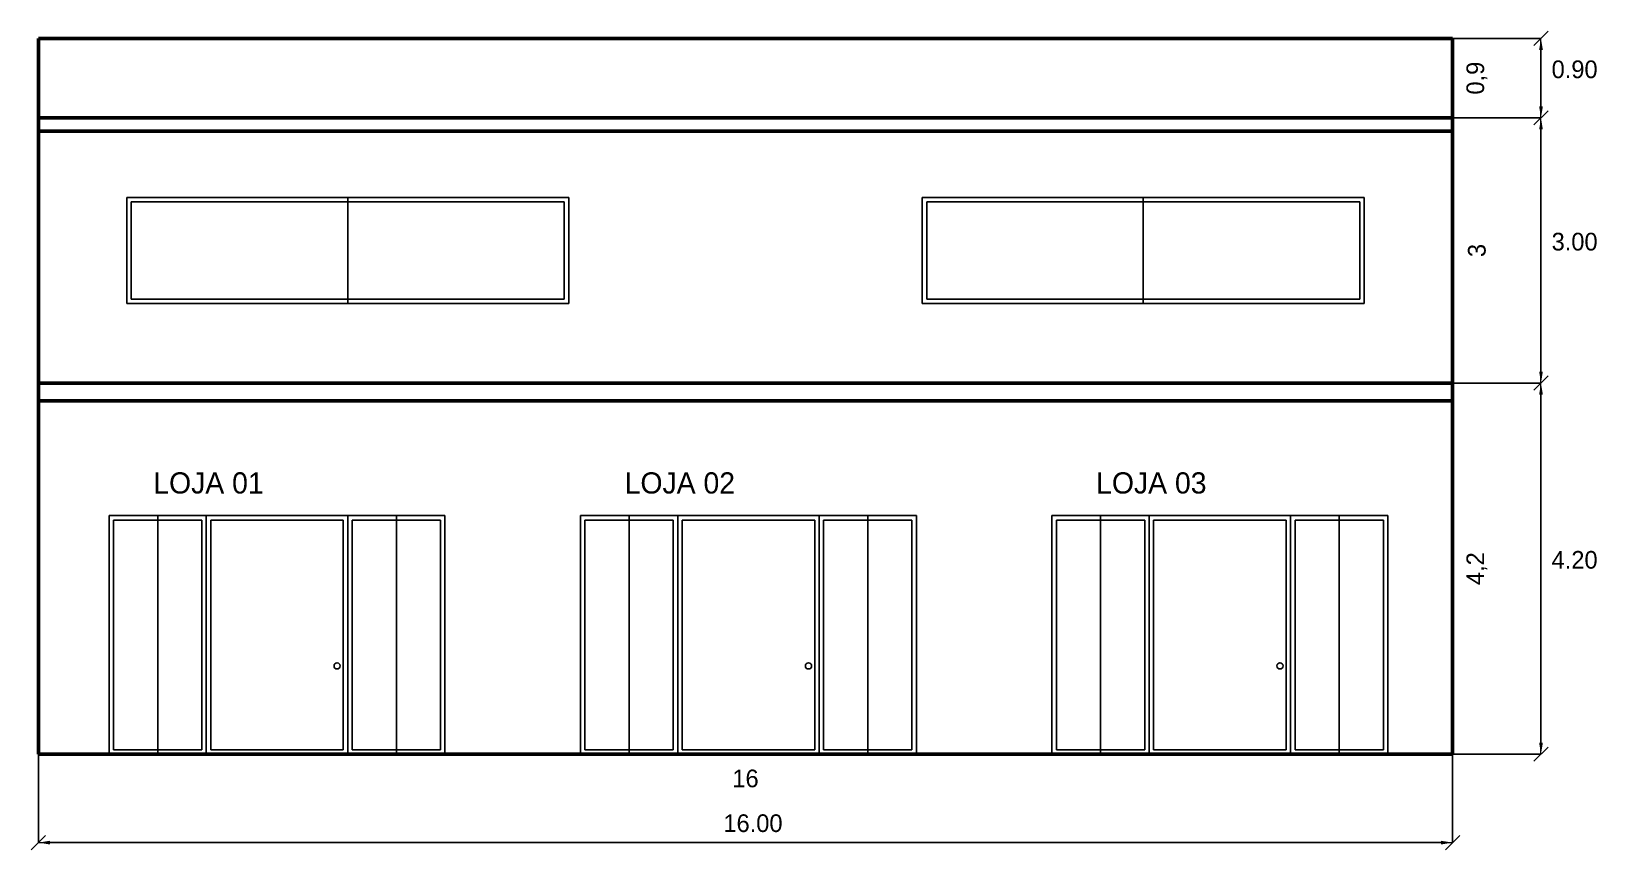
# Model space of a CAD drawing. Header units: metres. Extents: x -2 to 623, y -2 to 50.
# Drawn here: x 279.92 to 297.63, y -1.08 to 8.18 of the extents above; entities that cross this region are included whole.
import ezdxf

# ---------------------------------------------------------------- set-up
doc = ezdxf.new("R2010")
doc.units = ezdxf.units.M
for name, color, linetype, lineweight in [('COTAS', 2, 'Continuous', 13), ('ESQUADRIAS', 4, 'Continuous', 25), ('PAREDES', 7, 'Continuous', 50), ('TEXTOS', 7, 'Continuous', 15)]:
    doc.layers.add(name, color=color, linetype=linetype, lineweight=lineweight)
doc.dimstyles.get("Standard").update_dxf_attribs({"dimtxt": 2.5, "dimasz": 2.5, "dimexe": 1.25, "dimexo": 0.625, "dimtad": 1, "dimcen": 2.5, "dimazin": 3, "dimtfac": 1, "dimtmove": 0, "dimatfit": 3})

# ---------------------------------------------------------------- blocks, each defined once
blk = doc.blocks.new('_CLOSEDFILLED')
at = {"color": 0, "linetype": 'BYBLOCK'}
blk.add_solid([(-1, 0.16), (0, 0), (-1, -0.16)], dxfattribs=at)
blk = doc.blocks.new('*D45')
for p, q in [((280, 0), (280, -1)), ((296, 0), (296, -1)), ((280.13, -1), (295.87, -1))]:
    blk.add_line(p, q)
at = {"layer": 'Defpoints'}
for p in [(280, 0), (296, 0), (280, -1)]:
    blk.add_point(p, dxfattribs=at)
at = {"layer": 'COTAS', "xscale": 0.13, "yscale": 0.13, "rotation": 180}
blk.add_blockref('_CLOSEDFILLED', (280, -1), dxfattribs=at)
at = {"layer": 'COTAS', "xscale": 0.13, "yscale": 0.13}
blk.add_blockref('_CLOSEDFILLED', (296, -1), dxfattribs=at)
at = {"layer": 'COTAS', "insert": (288, -0.275), "char_height": 0.2, "attachment_point": 5}
blk.add_mtext('16', dxfattribs=at)
blk = doc.blocks.new('*D46')
for p, q in [((296, 4.2), (297, 4.2)), ((297, 0.13), (297, 4.07)), ((296, 0), (297, 0))]:
    blk.add_line(p, q)
at = {"layer": 'Defpoints'}
for p in [(296, 4.2), (296, 0), (297, 0)]:
    blk.add_point(p, dxfattribs=at)
at = {"layer": 'COTAS', "xscale": 0.13, "yscale": 0.13}
for p, rotation in [((297, 4.2), 90), ((297, 0), 270)]:
    blk.add_blockref('_CLOSEDFILLED', p, dxfattribs=dict(at, rotation=rotation))
at = {"layer": 'COTAS', "insert": (296.275, 2.1), "char_height": 0.2, "attachment_point": 5, "rotation": 90}
blk.add_mtext('4,2', dxfattribs=at)
blk = doc.blocks.new('*D47')
for p, q in [((296, 7.2), (297, 7.2)), ((297, 4.33), (297, 7.07)), ((296, 4.2), (297, 4.2))]:
    blk.add_line(p, q)
at = {"layer": 'Defpoints'}
for p in [(296, 7.2), (296, 4.2), (297, 4.2)]:
    blk.add_point(p, dxfattribs=at)
at = {"layer": 'COTAS', "xscale": 0.13, "yscale": 0.13}
for p, rotation in [((297, 7.2), 90), ((297, 4.2), 270)]:
    blk.add_blockref('_CLOSEDFILLED', p, dxfattribs=dict(at, rotation=rotation))
at = {"layer": 'COTAS', "insert": (296.275, 5.7), "char_height": 0.2, "attachment_point": 5, "rotation": 90}
blk.add_mtext('3', dxfattribs=at)
blk = doc.blocks.new('*D48')
for p, q in [((296, 8.1), (297, 8.1)), ((297, 7.33), (297, 7.97)), ((296, 7.2), (297, 7.2))]:
    blk.add_line(p, q)
at = {"layer": 'Defpoints'}
for p in [(296, 8.1), (296, 7.2), (297, 7.2)]:
    blk.add_point(p, dxfattribs=at)
at = {"layer": 'COTAS', "xscale": 0.13, "yscale": 0.13}
for p, rotation in [((297, 8.1), 90), ((297, 7.2), 270)]:
    blk.add_blockref('_CLOSEDFILLED', p, dxfattribs=dict(at, rotation=rotation))
at = {"layer": 'COTAS', "insert": (296.275, 7.65), "char_height": 0.2, "attachment_point": 5, "rotation": 90}
blk.add_mtext('0,9', dxfattribs=at)

msp = doc.modelspace()

# ---------------------------------------------------------------- linework, layer by layer
at = {"layer": 'COTAS'}
for p, q in [((296.92, 8.02), (297.08, 8.18)), ((296, 8.1), (296.85, 8.1)), ((297, 7.2), (297, 8.1)), ((296.92, 7.12), (297.08, 7.28)), ((296.92, 7.12), (297.08, 7.28)), ((296, 7.2), (296.85, 7.2)), ((296, 7.2), (296.85, 7.2)), ((297, 4.2), (297, 7.2)), ((296.92, 4.12), (297.08, 4.28)), ((296.92, 4.12), (297.08, 4.28)), ((296, 4.2), (296.85, 4.2)), ((296, 4.2), (296.85, 4.2)), ((297, 0), (297, 4.2)), ((280, 0), (280, -0.85)), ((296, 0), (296, -0.85)), ((296, 0), (296.85, 0)), ((296.92, -0.08), (297.08, 0.08)), ((279.92, -1.08), (280.08, -0.92)), ((280, -1), (296, -1)), ((295.92, -1.08), (296.08, -0.92))]:
    msp.add_line(p, q, dxfattribs=at)
at = {"layer": 'ESQUADRIAS'}
for p, q in [((286, 6.3), (281, 6.3)), ((281, 6.3), (281, 5.1)), ((285.95, 6.25), (281.05, 6.25)), ((281.05, 6.25), (281.05, 5.15)), ((283.5, 5.1), (283.5, 6.3)), ((285.95, 5.15), (285.95, 6.25)), ((286, 5.1), (286, 6.3)), ((295, 6.3), (290, 6.3)), ((290, 6.3), (290, 5.1)), ((294.95, 6.25), (290.05, 6.25)), ((290.05, 6.25), (290.05, 5.15)), ((292.5, 5.1), (292.5, 6.3)), ((294.95, 5.15), (294.95, 6.25)), ((295, 5.1), (295, 6.3)), ((281.05, 5.15), (285.95, 5.15)), ((290.05, 5.15), (294.95, 5.15)), ((281, 5.1), (286, 5.1)), ((290, 5.1), (295, 5.1)), ((281.9, 2.7), (280.8, 2.7)), ((280.8, 2.7), (280.8, 0)), ((281.35, 0), (281.35, 2.7)), ((281.9, 0), (281.9, 2.7)), ((283.5, 2.7), (281.9, 2.7)), ((281.9, 2.7), (281.9, 0)), ((283.5, 0), (283.5, 2.7)), ((284.6, 2.7), (283.5, 2.7)), ((283.5, 2.7), (283.5, 0)), ((284.05, 0), (284.05, 2.7)), ((284.6, 0), (284.6, 2.7)), ((287.233, 2.7), (286.133, 2.7)), ((286.133, 2.7), (286.133, 0)), ((286.683, 0), (286.683, 2.7)), ((287.233, 0), (287.233, 2.7)), ((288.833, 2.7), (287.233, 2.7)), ((287.233, 2.7), (287.233, 0)), ((288.833, 0), (288.833, 2.7)), ((289.933, 2.7), (288.833, 2.7)), ((288.833, 2.7), (288.833, 0)), ((289.383, 0), (289.383, 2.7)), ((289.933, 0), (289.933, 2.7)), ((292.567, 2.7), (291.467, 2.7)), ((291.467, 2.7), (291.467, 0)), ((292.017, 0), (292.017, 2.7)), ((292.567, 0), (292.567, 2.7)), ((294.167, 2.7), (292.567, 2.7)), ((292.567, 2.7), (292.567, 0)), ((294.167, 0), (294.167, 2.7)), ((295.267, 2.7), (294.167, 2.7)), ((294.167, 2.7), (294.167, 0)), ((294.717, 0), (294.717, 2.7)), ((295.267, 0), (295.267, 2.7)), ((281.85, 2.65), (280.85, 2.65)), ((280.85, 2.65), (280.85, 0.05)), ((281.85, 0.05), (281.85, 2.65)), ((283.45, 2.65), (281.95, 2.65)), ((281.95, 2.65), (281.95, 0.05)), ((283.45, 0.05), (283.45, 2.65)), ((284.55, 2.65), (283.55, 2.65)), ((283.55, 2.65), (283.55, 0.05)), ((284.55, 0.05), (284.55, 2.65)), ((287.183, 2.65), (286.183, 2.65)), ((286.183, 2.65), (286.183, 0.05)), ((287.183, 0.05), (287.183, 2.65)), ((288.783, 2.65), (287.283, 2.65)), ((287.283, 2.65), (287.283, 0.05)), ((288.783, 0.05), (288.783, 2.65)), ((289.883, 2.65), (288.883, 2.65)), ((288.883, 2.65), (288.883, 0.05)), ((289.883, 0.05), (289.883, 2.65)), ((292.517, 2.65), (291.517, 2.65)), ((291.517, 2.65), (291.517, 0.05)), ((292.517, 0.05), (292.517, 2.65)), ((294.117, 2.65), (292.617, 2.65)), ((292.617, 2.65), (292.617, 0.05)), ((294.117, 0.05), (294.117, 2.65)), ((295.217, 2.65), (294.217, 2.65)), ((294.217, 2.65), (294.217, 0.05)), ((295.217, 0.05), (295.217, 2.65)), ((280.8, 0), (281.9, 0)), ((280.85, 0.05), (281.85, 0.05)), ((281.9, 0), (283.5, 0)), ((281.95, 0.05), (283.45, 0.05)), ((283.5, 0), (284.6, 0)), ((283.55, 0.05), (284.55, 0.05)), ((286.133, 0), (287.233, 0)), ((286.183, 0.05), (287.183, 0.05)), ((287.233, 0), (288.833, 0)), ((287.283, 0.05), (288.783, 0.05)), ((288.833, 0), (289.933, 0)), ((288.883, 0.05), (289.883, 0.05)), ((291.467, 0), (292.567, 0)), ((291.517, 0.05), (292.517, 0.05)), ((292.567, 0), (294.167, 0)), ((292.617, 0.05), (294.117, 0.05)), ((294.167, 0), (295.267, 0)), ((294.217, 0.05), (295.217, 0.05))]:
    msp.add_line(p, q, dxfattribs=at)
for centre in [(283.38, 1), (288.713, 1), (294.047, 1)]:
    msp.add_circle(centre, 0.035, dxfattribs=at)
at = {"layer": 'PAREDES'}
for p, q in [((296, 8.1), (280, 8.1)), ((280, 8.1), (280, 0)), ((296, 0), (296, 8.1)), ((280, 7.2), (296, 7.2)), ((280, 7.05), (296, 7.05)), ((280, 4.2), (296, 4.2)), ((280, 4), (296, 4)), ((280, 0), (296, 0))]:
    msp.add_line(p, q, dxfattribs=at)

# ---------------------------------------------------------------- texts
at = {"layer": 'COTAS'}
for s, p in [('0.90', (297.12, 7.65)), ('3.00', (297.12, 5.7)), ('4.20', (297.12, 2.1)), ('16.00', (287.75, -0.88))]:
    msp.add_text(s, height=0.2, dxfattribs=at).set_placement(p)
at = {"layer": 'TEXTOS'}
for s, p in [('LOJA 01', (281.3, 2.95)), ('LOJA 02', (286.633, 2.95)), ('LOJA 03', (291.967, 2.95))]:
    msp.add_text(s, height=0.24, dxfattribs=at).set_placement(p)

# ---------------------------------------------------------------- dimensions: what is measured, and where the dimension line sits
at = {"layer": 'COTAS'}
for base, p1, p2, picture, middle in [((297, 7.2), (296, 7.2), (296, 8.1), '*D48', (296.275, 7.65)), ((297, 4.2), (296, 4.2), (296, 7.2), '*D47', (296.275, 5.7)), ((297, 0), (296, 0), (296, 4.2), '*D46', (296.275, 2.1))]:
    dim = msp.add_linear_dim(base=base, p1=p1, p2=p2, angle=90, dimstyle='Standard', override={"dimtxt": 0.2, "dimasz": 0.13, "dimtad": 1, "dimdec": 2}, dxfattribs=at)
    dim.commit()
    dim.dimension.update_dxf_attribs({"geometry": picture, "text_midpoint": middle})
dim = msp.add_linear_dim(base=(280, -1), p1=(280, 0), p2=(296, 0), dimstyle='Standard', override={"dimtxt": 0.2, "dimasz": 0.13, "dimtad": 1, "dimdec": 2}, dxfattribs=at)
dim.commit()
dim.dimension.update_dxf_attribs({"geometry": '*D45', "text_midpoint": (288, -0.275)})

doc.saveas('drawing.dxf')
